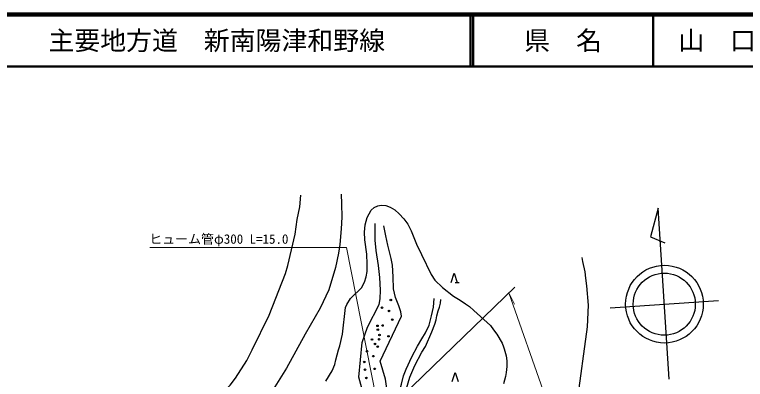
# Model space of a CAD drawing. Units: millimetres at full size, sheet at 1:1000; details may follow other scales. Extents: x 40000 to 680000, y 20000 to 380000.
# Drawn here: x 209706 to 350828, y 309632 to 380000 of the extents above; entities that cross this region are included whole.
import ezdxf
from ezdxf.enums import TextEntityAlignment as Align

# ---------------------------------------------------------------- set-up
doc = ezdxf.new("R2010")
doc.units = ezdxf.units.MM
doc.header["$LTSCALE"] = 1000
for name, color, linetype, lineweight in [('M-BGD', 7, 'Continuous', 25), ('M-BMK-SRVR', 3, 'Continuous', 25), ('M-STR-HTXT', 7, 'Continuous', 13), ('M-TTL', 2, 'Continuous', 140), ('M-TTL-LINE', 7, 'Continuous', 50)]:
    doc.layers.add(name, color=color, linetype=linetype, lineweight=lineweight)
doc.layers.add('M-TTL-TXT', color=7, linetype='Continuous')
doc.styles.add('ＭＳ ゴシック', font='')
doc.styles.get('ＭＳ ゴシック').set_extended_font_data('MS Gothic')

msp = doc.modelspace()

# ---------------------------------------------------------------- linework, layer by layer
at = {"layer": 'M-BGD'}
msp.add_line((294784, 328334), (295537, 328334), dxfattribs=at)
for points in [[(208018, 294765), (210797, 293280), (214189, 291471), (218228, 290373), (220522, 290050), (222994, 290273), (226355, 290919), (229715, 292146), (233559, 294116), (237093, 296166), (240559, 298546), (243263, 300829), (248408, 305564), (251309, 308500), (252364, 309864), (254527, 313301), (255572, 315354), (258863, 322022), (262032, 330050), (262438, 331574), (263860, 337644), (264262, 340471), (264766, 342922), (264953, 345178)], [(272795, 345368), (272853, 343509), (272909, 340948), (272793, 338691), (272478, 335620), (272262, 333977), (271678, 331210), (270412, 326890), (268688, 323376), (265794, 318344), (262198, 311775), (258973, 306651)], [(269831, 309280), (271007, 311295), (271522, 312488), (271724, 313414), (272234, 315311), (272483, 316074), (273014, 318362), (273608, 323470), (273861, 324079), (274552, 325219), (276670, 327290), (277270, 328391), (277597, 329405), (277797, 330412), (277797, 331852), (277693, 333811), (277312, 336530), (277259, 338007), (277433, 339456), (277798, 340831), (278588, 342289), (279119, 342779), (279831, 343126), (280517, 343248), (281368, 343187), (282227, 342848), (283122, 342354), (283987, 341595), (284881, 340614), (285636, 339599), (286270, 338297), (287287, 335733), (288270, 333697), (290117, 329889), (290844, 328802), (292364, 327336), (294482, 325712), (295753, 324895), (296776, 324181), (297551, 323664), (298419, 322939), (301616, 320052), (302209, 319201), (302822, 318362), (303866, 316595), (304094, 315927), (304264, 315518), (304634, 314202), (304748, 313190), (304792, 312137), (304639, 310974), (304487, 310199), (304125, 308774)], [(277125, 306507), (276190, 310073), (276832, 316746), (277839, 319677), (280127, 324060), (280293, 325146), (280394, 326846), (280209, 329301), (279975, 331588), (279542, 334481), (279327, 336475), (279311, 339715)], [(281902, 305679), (281312, 309671), (280307, 313113), (284416, 321853), (284309, 322686), (283885, 323825), (283268, 325455), (282903, 327086), (282835, 329386), (282710, 331661), (282445, 332931), (281794, 335514), (281368, 337330), (280996, 339230)], [(319226, 333139), (319388, 332387), (319849, 330349), (319975, 329174), (320146, 327670), (320462, 323943), (320264, 319757), (318270, 305109)], [(293997, 328334), (294579, 330116), (295162, 328334)], [(283496, 305402), (284415, 308677), (284821, 310312), (285351, 311576), (286397, 313976), (287512, 316042), (288366, 317472), (289059, 318594), (289755, 320105), (290216, 321913), (290592, 323534), (290751, 325251)], [(297116, 253937), (295383, 255312), (294634, 264689), (293356, 274131), (292886, 281400), (292438, 286028), (292425, 294911), (289543, 301731), (284975, 305133), (285066, 306763), (285996, 310076), (286971, 312297), (288321, 314861), (289025, 315968), (290267, 318810), (290832, 320269), (291101, 321127), (291227, 321869), (291476, 322886), (291770, 323590), (291971, 324309), (292031, 325059)], [(294179, 309198), (294762, 310980), (295344, 309198)]]:
    msp.add_lwpolyline(points, dxfattribs=at)
for centre in [(282361, 324925), (280661, 323448), (282016, 322832), (282632, 321158), (279775, 319952), (279849, 319238), (280760, 320025), (280169, 318179), (281917, 317957), (278741, 317332), (279283, 316471), (280095, 317357), (277770, 315050), (279824, 315954), (278962, 314107), (277238, 312999), (277386, 311497), (279258, 311670), (277632, 309897)]:
    msp.add_circle(centre, 150, dxfattribs=at)
at = {"layer": 'M-BMK-SRVR'}
for p, q in [((333964, 342633), (332509, 337156)), ((336099, 309673), (333964, 342633)), ((332509, 337156), (335272, 335986)), ((324684, 323463), (345640, 324821))]:
    msp.add_line(p, q, dxfattribs=at)
for centre, radius in [((335204, 324145), 7500), ((335162, 324142), 6000)]:
    msp.add_circle(centre, radius, dxfattribs=at)
at = {"layer": 'M-STR-HTXT'}
for p, q in [((306278, 327424), (283496, 305402)), ((305134, 326318), (331316, 252371)), ((305134, 326318), (306268, 324140))]:
    msp.add_line(p, q, dxfattribs=at)
msp.add_lwpolyline([(279545, 306088), (273801, 335091), (235813, 335091)], dxfattribs=at)
at = {"layer": 'M-TTL'}
msp.add_line((680000, 380000), (40000, 380000), dxfattribs=at)
at = {"layer": 'M-TTL-LINE'}
for p, q in [((297750, 380000), (297750, 370000)), ((298250, 380000), (298250, 370000)), ((333000, 380000), (333000, 370000)), ((40000, 370000), (680000, 370000))]:
    msp.add_line(p, q, dxfattribs=at)

# ---------------------------------------------------------------- texts
at = {"layer": 'M-STR-HTXT', "style": 'ＭＳ ゴシック'}
msp.add_text('ヒューム管φ300 L=15.0', height=1833, dxfattribs=at).set_placement((262578, 335244), align=Align.BOTTOM_RIGHT)
at = {"layer": 'M-TTL-TXT', "style": 'ＭＳ ゴシック'}
msp.add_text('主要地方道\u3000新南陽津和野線', height=3666, dxfattribs=at).set_placement((216234, 375000), align=Align.MIDDLE_LEFT)
for s, p in [('県\u3000名', (315625, 375000)), ('山\u3000口\u3000県', (350375, 375000))]:
    msp.add_text(s, height=3666, dxfattribs=at).set_placement(p, align=Align.MIDDLE_CENTER)

doc.saveas('drawing.dxf')
